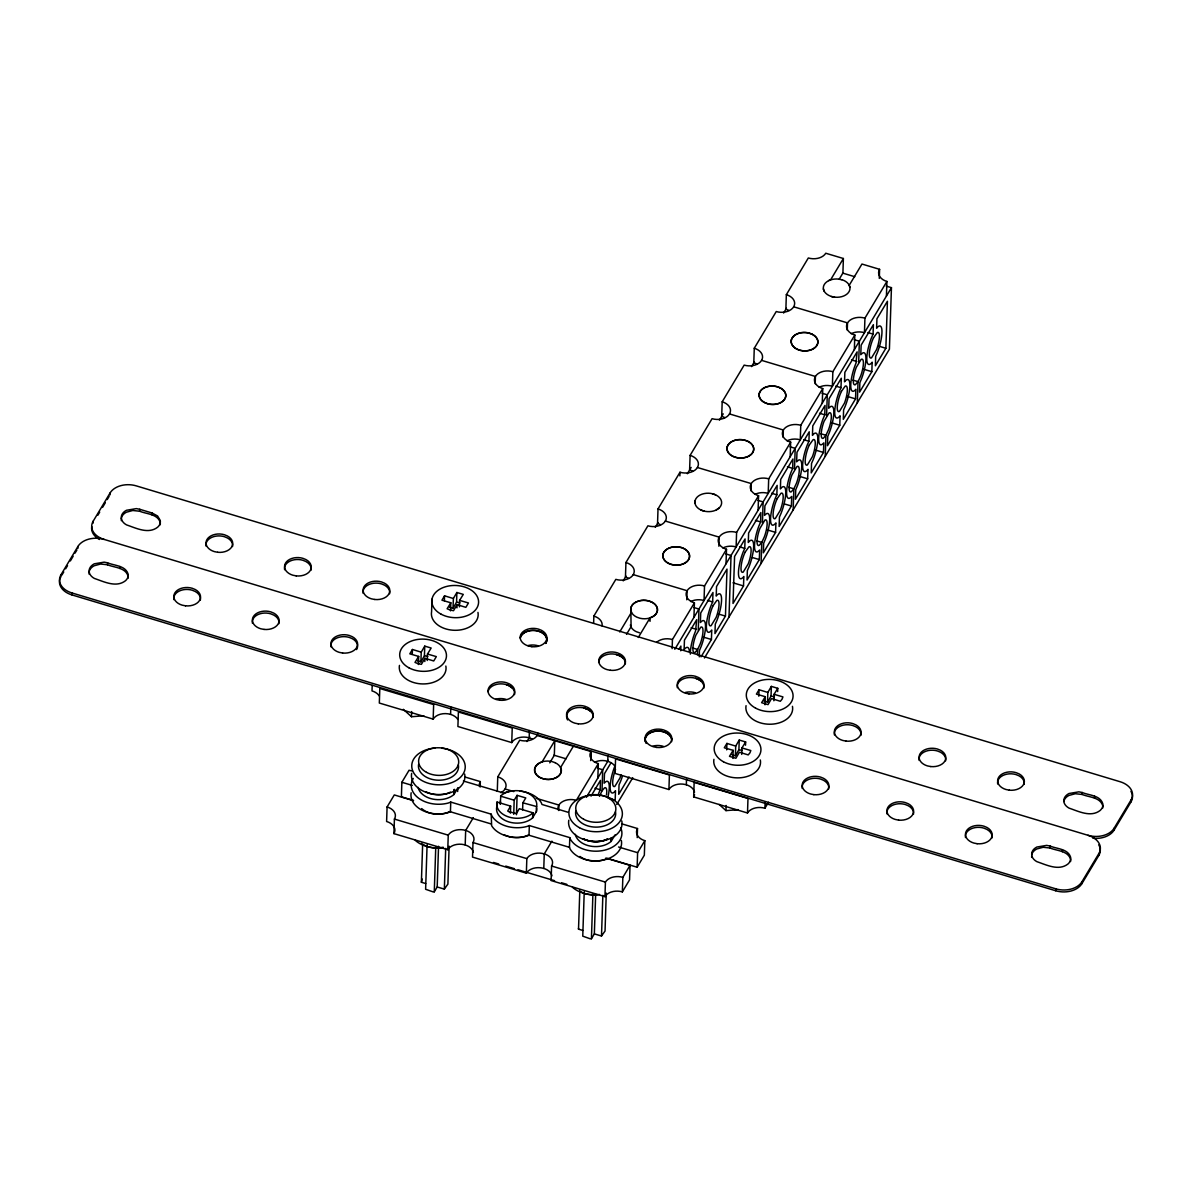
<?xml version="1.0" encoding="UTF-8"?>
<svg xmlns="http://www.w3.org/2000/svg" width="1192" height="1192" viewBox="0 0 1192 1192"><rect width="100%" height="100%" fill="white"/><g stroke="black" fill="none" stroke-linecap="round" stroke-linejoin="round"><path stroke-width="1.5" d="M695.04 503.233L695.055 500.819M598.309 794.259L600.187 789.76L600.44 780.402L591.023 796.137M699.257 656.837L699.436 650.608L701.298 646.094A20.055 5.185 -73.4 0 0 702.148 620.913L700.36 622.507L700.732 612.956L712.98 592.498L712.667 601.945L711.102 605.491A20.055 5.185 -73.4 0 0 706.379 626.53A20.055 5.185 -73.4 0 0 711.043 630.926L711.743 630.017L711.43 639.508L701.06 656.822M760.6 521.932L760.854 512.575L748.606 533.018L748.293 542.509L748.993 541.6A20.055 5.185 -73.4 0 1 753.657 545.996A20.055 5.185 -73.4 0 1 748.934 567.049L747.354 570.596L747.041 580.042L759.304 559.584L759.677 550.019L757.888 551.613A20.055 5.185 -73.4 0 1 758.723 526.432L760.6 521.932L755.43 520.383M792.68 468.367L792.933 459.009L780.686 479.452L780.373 488.943L781.073 488.035A20.055 5.185 -73.4 0 1 785.737 492.43A20.055 5.185 -73.4 0 1 781.013 513.484L779.449 517.03L779.121 526.477L791.384 506.019L791.756 496.453L789.968 498.047A20.055 5.185 -73.4 0 1 790.803 472.866L792.68 468.367L787.45 466.802M824.775 414.801L825.028 405.444L812.765 425.887L812.452 435.378L813.168 434.469A20.055 5.185 -73.4 0 1 817.816 438.865A20.055 5.185 -73.4 0 1 813.093 459.918L811.529 463.464L811.216 472.911L823.463 452.453L823.836 442.888L822.063 444.482A20.055 5.185 -73.4 0 1 822.897 419.301L824.775 414.801L819.53 413.237M61.016 574.723L60.941 576.66A20.055 13.812 2 0 0 71.863 594.883L1055.695 890.752A20.055 13.812 2 0 0 1081.859 883.704L1098.83 855.439L1098.89 853.502A20.055 13.812 2 0 0 1087.938 835.279L104.106 539.41A20.055 13.812 2 0 0 77.927 546.457L61.016 574.723A20.055 13.812 2 0 0 71.922 592.945L71.863 594.883M77.867 548.394L77.927 546.457M93.11 523.124L93.185 521.187L110.111 492.922A20.055 13.812 2 0 1 136.275 485.874L1120.108 781.728A20.055 13.812 2 0 1 1131.059 799.951L1130.999 801.903L1114.043 830.168A20.055 13.812 2 0 1 1092.93 838.229M128.021 578.314A13.365 9.208 2 0 0 128.006 575.915C125.339 567.362 114.238 567.66 107.459 564.755L107.533 562.818L104.151 562.147L94.287 563.816A13.365 9.208 2 0 0 89.206 569.836L89.221 572.249A13.365 9.208 2 0 0 94.362 578.433C103.927 581.636 116.145 588.014 125.473 580.742A13.365 9.208 2 0 0 128.08 573.978C125.413 565.425 114.313 565.723 107.533 562.818M110.036 494.859L110.111 492.922M119.826 568.48L119.9 566.543M160.205 524.778A13.365 9.208 2 0 0 160.19 522.364C157.523 513.827 146.422 514.11 139.643 511.219L139.702 509.282L136.335 508.612L126.456 510.28A13.365 9.208 2 0 0 121.375 516.3L121.331 520.651M152.01 514.929L152.069 512.992L139.702 509.282M372.187 685.46L372.008 690.913A13.365 9.208 1.9 0 1 379.28 695.994M413.386 800.637L394.299 794.93L387.087 806.954L386.61 821.497A13.365 9.208 1.9 0 1 393.926 833.625L447.76 849.702A13.365 9.208 1.9 0 1 461.825 844.294A13.365 9.208 1.9 0 1 473.388 852.384M393.926 833.625L394.418 819.083A13.365 9.208 1.9 0 0 387.087 806.954M412.447 770.926A13.365 9.208 1.9 0 1 409.065 770.256L401.868 782.28L401.391 796.822L413.535 800.443M412.268 654.319L412.432 649.476L421.223 652.158L420.91 661.858L417.394 660.785M423.845 715.781L411.493 716.735L411.657 711.564M418.407 664.495L418.675 656.419L409.81 653.842L412.432 649.476M420.91 661.858L424.427 655.809L424.754 646.124L431.161 648.031L427.481 654.035L427.257 660.487M424.814 661.515L424.918 658.282L433.724 660.979L436.332 656.613L427.481 654.035M425.678 883.54L421.387 882.259L422.609 845.247M431.996 599.159L431.578 611.764A23.393 16.107 1.9 0 0 454.912 630.3A23.393 16.107 1.9 0 0 477.962 612.405M427.094 844.86L425.618 889.277L432.964 891.839L434.275 891.854L437.196 886.982L438.552 846.26M433.158 719.119L433.65 704.576L379.816 688.499L379.324 703.042L433.158 719.119A13.365 9.208 1.9 0 1 445.465 713.606A13.365 9.208 1.9 0 1 457.862 719.461M434.275 891.854L435.75 847.438M444.392 600.679L444.556 595.821L453.362 598.518L453.035 608.218L449.518 607.13M450.546 610.855L450.814 602.779L441.949 600.202L444.556 595.821M437.196 886.982L444.348 889.113L445.704 848.406M450.591 714.38L450.829 707.109M447.76 849.702L448.252 835.16A13.365 9.208 1.9 0 1 465.67 830.422L473.313 817.667M453.035 608.218L456.566 602.169L456.879 592.484L463.286 594.391L459.605 600.381L459.382 606.847M449.116 846.201L447.894 884.121L444.348 889.113M456.953 607.875L457.058 604.642L465.848 607.339L468.471 602.973L459.605 600.381M411.166 792.769A26.745 18.401 1.9 0 0 448.043 812.691L450.427 811.782L450.755 802.082L491.208 814.166L491.938 816.013A26.745 18.401 1.9 0 0 526.938 826.473L529.337 825.549L569.791 837.633L570.521 839.481A26.745 18.401 1.9 0 0 604.448 850.209A26.745 18.401 1.9 0 0 620.63 827.591M418.139 787.376A20.055 13.812 1.9 0 0 432.92 799.117A20.055 13.812 1.9 0 0 453.973 794.483L454.137 789.626M453.973 794.483L454.331 789.313M457.653 791.503L457.773 788.27M465.193 844.964L465.67 830.422A13.365 9.208 1.9 0 1 473 842.55L472.524 857.093L526.357 873.17A13.365 9.208 1.9 0 1 540.408 867.761A13.365 9.208 1.9 0 1 551.971 875.852M480.152 787.048L480.331 781.594L464.701 776.931M621.345 840.449A26.745 18.401 1.9 0 1 601.9 860.356A26.745 18.401 1.9 0 1 570.208 849.181L569.478 847.333L529.01 835.249L526.626 836.158A26.745 18.401 1.9 0 1 491.625 825.713L491.208 814.166M510.414 813.182L510.653 806.12L497.049 802.067L496.692 807.237A20.055 13.812 1.9 0 0 509.014 821.973A20.055 13.812 1.9 0 0 532.556 817.95L536.475 811.394A20.055 13.812 1.9 0 0 536.46 807.789M497.273 791.399L497.764 776.856L519.742 740.158A13.365 9.208 1.9 0 0 537.16 735.419M500.253 804.227L500.774 795.839A20.055 13.812 1.9 0 1 524.331 791.816A20.055 13.812 1.9 0 1 536.638 806.552L536.355 811.737M500.506 803.915L500.357 800.994M511.74 742.586L512.232 728.044L458.398 711.967L457.907 726.509L511.74 742.586A13.365 9.208 1.9 0 1 532.198 739.085M513.722 814.315L514.184 800.219L517.105 795.347L525.776 797.925L522.856 802.812L522.617 809.86M516.464 814.732L517.105 795.347M529.173 737.848L529.412 730.577M526.357 873.17L526.834 858.627A13.365 9.208 1.9 0 1 544.267 853.889L551.911 841.135M529.01 835.249L529.337 825.549M532.556 817.95L532.913 812.78L519.31 808.712L516.389 813.585L508.671 811.663L507.732 811.007L510.653 806.12M532.75 817.623L532.913 812.78M543.775 868.432L544.267 853.889A13.365 9.208 1.9 0 1 551.583 866.018L551.106 880.56L604.94 896.637A13.365 9.208 1.9 0 1 622.358 891.899L629.555 879.875L630.047 865.332L605.76 858.091M558.735 810.515L558.914 805.062L536.34 798.327M569.478 847.333L569.791 837.633M582.828 930.445L578.522 929.164L579.819 890.305M584.229 891.765L582.769 936.167L590.1 938.745L591.426 938.76L594.346 933.887L595.642 895.028M593.616 623.341L593.854 616.07L615.832 579.372A13.365 9.208 1.9 0 0 633.265 574.633L687.099 590.711A13.365 9.208 1.9 0 1 704.517 585.972L726.494 549.274A13.365 9.208 1.9 0 1 719.178 537.145L665.345 521.068A13.365 9.208 1.9 0 1 647.912 525.806L625.934 562.505L625.457 577.047A13.365 9.208 1.9 0 1 628.482 578.284M590.636 756.965L590.815 751.511M590.696 760.585L590.994 751.496L536.981 735.434A13.365 9.208 1.9 0 0 537.86 733.125M591.426 938.76L592.901 894.343M597.833 778.167L598.324 763.625A13.365 9.208 1.9 0 1 590.994 751.496M599.442 796.345L602.005 790.832L602.705 769.749L597.46 768.184M594.346 933.887L601.498 936.018L602.854 895.311M607.756 761.315L607.935 755.862M604.94 896.637L605.417 882.095A13.365 9.208 1.9 0 1 622.85 877.357L630.047 865.332M606.266 893.106L605.044 931.027L601.498 936.018M575.304 834.311A20.055 13.812 1.9 0 0 590.085 846.052A20.055 13.812 1.9 0 0 611.138 841.418L611.243 838.185M611.138 841.418L611.436 837.857M626.515 634.323L631.075 626.724L630.866 610.364A13.365 9.208 1.9 0 1 636.066 601.975L639.106 600.828A13.365 9.208 1.9 0 1 656.524 606.207L657.403 608.546A13.365 9.208 1.9 0 1 652.203 616.934L650.132 617.709L638.286 637.482M622.358 891.899L622.85 877.357M637.198 837.618L637.497 828.529L621.866 823.866M607.637 858.419L637.139 867.225L637.616 852.682L644.827 840.658A13.365 9.208 1.9 0 1 637.497 828.529M650.013 621.345L650.132 617.709M644.827 840.658L644.336 855.2L637.139 867.225M692.656 471.153A13.365 9.208 1.9 0 0 689.617 469.916L690.108 455.374L712.086 418.675A13.365 9.208 1.9 0 0 729.504 413.937L783.338 430.014A13.365 9.208 1.9 0 0 790.668 442.143L768.691 478.841A13.365 9.208 1.9 0 0 751.258 483.579L697.424 467.502A13.365 9.208 1.9 0 1 679.991 472.241L658.014 508.939L657.537 523.482A13.365 9.208 1.9 0 1 660.562 524.718M672.139 648.627L672.437 639.538L694.414 602.839A13.365 9.208 1.9 0 1 687.099 590.711L686.786 599.799M668.921 789.521L669.397 774.979L615.564 758.902L615.087 773.444L668.921 789.521A13.365 9.208 1.9 0 1 682.971 784.112A13.365 9.208 1.9 0 1 694.534 792.203M679.872 475.876L679.991 472.241M680.751 650.787L680.9 646.064L679.023 649.208M686.339 784.783L686.518 779.33M693.938 617.382L694.414 602.839M690.347 654.14A20.055 5.185 -73.4 0 1 695.562 631.06L696.694 619.706L684.446 640.149L684.119 649.64L684.834 648.731A20.055 5.185 -73.4 0 1 689.423 651.443M697.439 654.766L697.618 649.476L700.181 644.008A13.365 3.457 -73.4 0 0 700.732 627.216L695.875 635.172A13.365 3.457 -73.4 0 0 694.966 652.531L697.618 649.476L692.492 647.956M698.259 630.181L698.959 609.052L693.714 607.488M693.669 796.912L694.146 782.369L747.98 798.446L747.503 812.989L693.669 796.912A13.365 9.208 1.9 0 0 694.549 794.602M704.517 585.972L704.04 600.515A13.365 9.208 1.9 0 0 690.794 601.528M756.816 364.022A13.365 9.208 1.9 0 0 753.791 362.785L754.268 348.243L776.245 311.544A13.365 9.208 1.9 0 0 793.678 306.806L847.512 322.883A13.365 9.208 1.9 0 0 854.828 335.012L832.85 371.71A13.365 9.208 1.9 0 0 815.417 376.449L761.584 360.371A13.365 9.208 1.9 0 1 744.166 365.11L722.188 401.808L721.696 416.351A13.365 9.208 1.9 0 1 724.736 417.587M718.88 546.234L719.178 537.145A13.365 9.208 1.9 0 1 736.596 532.407L758.574 495.708A13.365 9.208 1.9 0 1 751.258 483.579L751.02 490.851M726.017 563.816L726.494 549.274M725.451 616.1L727.001 569.091L716.526 586.583L716.213 596.075L716.913 595.166A20.055 5.185 -73.4 0 1 721.562 599.561A20.055 5.185 -73.4 0 1 716.854 620.615L715.274 624.161L714.962 633.608L725.451 616.1L718.463 614.014M728.997 617.039L731.039 555.487L725.794 553.922M726.688 749.857L726.911 743.406L735.702 746.088L735.389 755.788L731.858 754.715M738.325 809.666L725.973 810.62L726.137 805.449M736.596 532.407L736.12 546.949A13.365 9.208 1.9 0 0 722.873 547.962M732.886 758.425L733.154 750.349L724.289 747.771L726.911 743.406M743.51 585.942L743.823 576.451L743.123 577.36A20.055 5.185 -73.4 0 1 738.459 572.965A20.055 5.185 -73.4 0 1 743.182 551.926L744.762 548.38L745.075 538.933L734.585 556.426L733.02 603.45L743.51 585.942L733.035 582.813M735.389 755.788L738.906 749.738L739.234 740.053L745.641 741.96L745.522 745.194M741.737 754.417L741.945 747.95L745.641 741.96M758.097 510.25L758.574 495.708M761.077 563.473L761.777 542.39L764.34 536.877A13.365 3.457 -73.4 0 0 764.906 520.085L759.855 528.518A13.365 3.457 -73.4 0 0 759.289 545.31L761.777 542.39L756.652 540.87M762.418 523.005L763.118 501.921L757.874 500.357M758.827 696.217L759.036 689.751L767.827 692.448L767.514 702.148L763.997 701.06M768.691 478.841L768.199 493.384A13.365 9.208 1.9 0 0 754.953 494.397M765.011 704.785L765.279 696.709L756.413 694.116L759.036 689.751M747.503 812.989A13.365 9.208 1.9 0 1 764.921 808.251L765.115 802.797M775.59 532.377L775.903 522.886L775.202 523.795A20.055 5.185 -73.4 0 1 770.539 519.399A20.055 5.185 -73.4 0 1 775.262 498.36L776.841 494.814L777.154 485.368L764.906 505.825L764.519 515.376L766.307 513.782A20.055 5.185 -73.4 0 1 765.473 538.963L763.655 543.328L763.342 552.835L775.59 532.377L766.858 529.769M767.514 702.148L771.03 696.098L771.358 686.398L777.765 688.32L777.661 691.554M839.257 279.137L842.908 273.043L843.385 258.5L825.758 253.24A13.365 9.208 1.9 0 1 808.325 257.979L786.347 294.677L785.871 309.22A13.365 9.208 1.9 0 1 788.895 310.456M773.861 700.777L774.085 694.31L777.765 688.32M783.099 437.285L783.338 430.014A13.365 9.208 1.9 0 1 800.771 425.276L822.748 388.577A13.365 9.208 1.9 0 1 815.417 376.449L815.179 383.72M790.177 456.685L790.668 442.143M793.157 509.908L793.857 488.824L796.435 483.311A13.365 3.457 -73.4 0 0 796.986 466.519L791.935 474.952A13.365 3.457 -73.4 0 0 791.384 491.745L793.857 488.824L788.627 487.26M794.498 469.439L795.198 448.356L789.968 446.791M800.771 425.276L800.279 439.818A13.365 9.208 1.9 0 0 787.048 440.831M807.669 478.812L807.982 469.32L807.282 470.229A20.055 5.185 -73.4 0 1 802.633 465.834A20.055 5.185 -73.4 0 1 807.342 444.795L808.921 441.249L809.234 431.802L796.986 452.26L796.614 461.811L798.387 460.216A20.055 5.185 -73.4 0 1 797.552 485.397L795.734 489.763L795.422 499.269L807.669 478.812L798.938 476.204M822.257 403.12L822.748 388.577M825.236 456.342L825.937 435.259L828.514 429.746A13.365 3.457 -73.4 0 0 829.066 412.953L824.015 421.387A13.365 3.457 -73.4 0 0 823.463 438.179L825.937 435.259L820.707 433.694M826.592 415.874L827.278 394.79L822.048 393.226M832.85 371.71L832.374 386.253A13.365 9.208 1.9 0 0 819.127 387.266M839.764 425.246L840.077 415.755L839.362 416.664A20.055 5.185 -73.4 0 1 834.713 412.268A20.055 5.185 -73.4 0 1 839.436 391.229L841.001 387.683L841.314 378.236L829.066 398.694L828.693 408.245L830.466 406.651A20.055 5.185 -73.4 0 1 829.632 431.832L827.755 436.347L827.501 445.704L839.764 425.246L831.033 422.638M847.259 330.154L847.512 322.883A13.365 9.208 1.9 0 1 864.93 318.145L886.908 281.446A13.365 9.208 1.9 0 1 879.592 269.317L861.95 264.043L849.211 285.32L849.896 287.153M854.351 349.554L854.828 335.012M855.543 398.888L855.871 389.262L854.932 390.35A20.055 5.185 -73.4 0 1 850.775 384.495A20.055 5.185 -73.4 0 1 855.975 363.232L857.108 351.878L844.86 372.321L844.532 381.812L845.247 380.904A20.055 5.185 -73.4 0 1 849.896 385.299A20.055 5.185 -73.4 0 1 845.173 406.353L843.608 409.899L843.295 419.346L855.543 398.888L846.812 396.28M857.331 402.777L858.031 381.649L860.594 376.18A13.365 3.457 -73.4 0 0 861.146 359.388L856.288 367.345A13.365 3.457 -73.4 0 0 855.379 384.703L858.031 381.649L852.906 380.129M858.672 362.353L859.372 341.225L854.128 339.66M864.93 318.145L864.453 332.687A13.365 9.208 1.9 0 0 851.207 333.7M871.844 371.68L872.157 362.189L871.456 363.098A20.055 5.185 -73.4 0 1 866.793 358.703A20.055 5.185 -73.4 0 1 871.516 337.664L873.08 334.118L873.393 324.671L861.146 345.129L860.773 354.68L862.546 353.085A20.055 5.185 -73.4 0 1 861.712 378.266L859.849 382.781L859.581 392.138L871.844 371.68L863.112 369.073M879.294 278.406L879.592 269.317M886.431 295.988L886.908 281.446M885.865 348.273L887.414 301.263L876.939 318.756L876.627 328.247L877.327 327.338A20.055 5.185 -73.4 0 1 881.976 331.734A20.055 5.185 -73.4 0 1 877.267 352.787L875.688 356.334L875.375 365.78L885.865 348.273L878.877 346.187M886.207 286.095L891.452 287.659L889.411 349.211L704.457 657.999M1070.55 861.548A13.365 9.208 2 0 0 1070.535 859.149C1067.868 850.611 1056.768 850.894 1049.988 847.989L1050.063 846.052L1046.68 845.381L1036.817 847.05A13.365 9.208 2 0 0 1031.736 853.085L1031.751 855.483A13.365 9.208 2 0 0 1036.891 861.667C1046.457 864.871 1058.675 871.248 1068.002 863.976A13.365 9.208 2 0 0 1070.61 857.212C1067.943 848.674 1056.842 848.957 1050.063 846.052M1055.695 890.752L1055.754 888.815A20.055 13.812 2 0 0 1081.934 881.767L1098.89 853.502M1062.355 851.714L1062.43 849.777M1102.734 808.012A13.365 9.208 2 0 0 1102.719 805.613C1100.052 797.076 1088.952 797.359 1082.172 794.453L1082.232 792.516L1078.864 791.846L1068.986 793.514A13.365 9.208 2 0 0 1063.905 799.549L1063.92 801.948A13.365 9.208 2 0 0 1069.075 808.131C1078.641 811.335 1090.844 817.712 1100.171 810.441A13.365 9.208 2 0 0 1102.779 803.676C1100.112 795.138 1089.011 795.422 1082.232 792.516M1081.859 883.704L1081.934 881.767M1094.539 798.178L1094.599 796.241M1114.043 830.168L1114.103 828.231L1131.059 799.951M422.266 879.04L421.387 882.259M457.892 787.927L454.167 794.155M536.638 806.552L522.856 802.812M615.072 834.862L611.332 841.09M421.223 652.158L424.754 646.124M453.362 598.518L456.879 592.484M424.918 658.282L421.402 664.331L418.019 663.661L414.995 662.409L418.675 656.419M457.058 604.642L453.526 610.691L450.159 610.021L447.119 608.769L450.814 602.779M735.702 746.088L739.234 740.053M767.827 692.448L771.358 686.398M61.88 575.08L63.757 571.951M65.649 568.808L67.527 565.664M70.343 560.955L73.159 556.247M75.051 553.103L76.929 549.974M97.819 515.272L99.696 512.128M102.527 507.42L105.343 502.711M107.22 499.567L109.098 496.423M526.953 741.558L529.784 736.835M623.207 580.862L626.038 576.138M655.287 527.296L658.118 522.573M687.367 473.731L691.137 467.428M719.447 420.165L723.216 413.862M751.526 366.6L754.357 361.876M783.621 313.034L786.452 308.311M497.049 802.067L496.855 802.395A20.055 13.812 1.9 0 0 509.178 817.116A20.055 13.812 1.9 0 0 532.72 813.093M619.721 631.939L631.551 612.181M843.385 258.5L830.63 279.807L828.574 280.582M549.765 762.835L554.325 755.236L554.802 740.694L542.047 761.986L539.976 762.761A13.365 9.208 1.9 0 0 534.776 771.149L535.655 773.489A13.365 9.208 1.9 0 0 553.073 778.868L556.098 777.735A13.365 9.208 1.9 0 0 561.298 769.332L560.612 767.514L573.367 746.237M598.324 763.625L576.347 800.324A13.365 9.208 1.9 0 0 558.05 809.785M586.375 797.314L608.367 760.302M674.821 649.282L891.452 287.659M611.079 762.627L604.493 773.653L604.106 783.204L605.894 781.609A20.055 5.185 -73.4 0 1 608.009 796.837M629.078 776.99L618.722 794.304L619.035 784.857L620.6 781.311A20.055 5.185 -73.4 0 0 622.328 776.454M616.711 804.526L632.743 777.735M764.921 808.251L768.527 802.246M765.279 696.709L761.599 702.699L768.006 704.621L771.522 698.572L780.328 701.269L782.056 699.212L782.935 696.903L774.085 694.31M733.154 750.349L729.474 756.339L735.881 758.261L739.398 752.212L748.203 754.909L749.932 752.852L750.811 750.543L741.945 747.95M602.005 790.832L604.493 787.912A13.365 3.457 -73.4 0 1 606.49 794.885M716.362 509.803L718.851 508.165M450.755 802.082L448.356 803.006A26.745 18.401 1.9 0 1 419.197 798.61A26.745 18.401 1.9 0 1 413.252 778.451M139.643 511.219L132.774 510.489L126.397 512.217A13.365 9.208 2 0 0 121.316 518.237M107.459 564.755L100.605 564.025L94.213 565.753A13.365 9.208 2 0 0 89.132 571.773L89.147 574.186M1082.172 794.453L1075.303 793.723L1068.926 795.451A13.365 9.208 2 0 0 1063.845 801.486M1049.988 847.989L1043.134 847.274L1036.742 848.987A13.365 9.208 2 0 0 1031.661 855.022M456.566 602.169L459.933 602.839M771.03 696.098L774.413 696.769M424.427 655.809L427.809 656.479M738.906 749.738L742.288 750.409M831.346 296.54L834.713 297.255M842.55 273.057L854.783 276.708M867.91 332.568L873.08 334.118M851.55 359.924L856.78 361.489M835.771 386.119L841.001 387.683M803.676 439.684L808.921 441.249M814.732 449.846L823.463 452.453M771.596 493.25L776.841 494.814M784.396 503.933L791.384 506.019M739.576 546.83L744.762 548.38M752.316 557.498L759.304 559.584M707.497 600.395L712.667 601.945M691.137 627.752L696.366 629.316M702.699 636.9L711.43 639.508M553.803 755.147L566.036 758.797M595.017 788.21L600.187 789.76M608.188 798.118L615.176 800.204L615.489 790.713L614.789 791.622A20.055 5.185 -73.4 0 1 610.14 787.227A20.055 5.185 -73.4 0 1 614.848 766.188M505.08 788.985L513.767 791.577M463.375 780.998L503.843 793.082L506.228 792.159A26.745 18.401 1.9 0 1 512.962 791.011M568.361 812.348L541.973 804.466L541.242 802.618A26.745 18.401 1.9 0 0 519.95 791.101M500.521 796.137L514.184 800.219M401.868 782.28L412.283 785.394M618.529 846.991L637.616 852.682M450.427 811.782L490.895 823.866M394.418 819.083L448.252 835.16M473 842.55L526.834 858.627M551.583 866.018L605.417 882.095M493.488 862.442L498.733 864.006M505.721 866.092L514.452 868.7M517.939 869.743L554.608 880.694M561.596 882.78L566.841 884.345M71.922 592.945L1055.754 888.815M712.369 493.741L715.513 494.829M701.015 510.042A13.365 9.208 1.9 0 0 721.622 503.128A13.365 9.208 1.9 0 0 702.163 494.129A13.365 9.208 1.9 0 0 701.015 510.042L704.174 511.13M639.523 632.788L636.364 631.715A13.365 9.208 1.9 0 1 630.553 625.815M616.115 654.438L619.274 655.525M584.035 708.003L587.194 709.091M695.636 678.308L698.661 679.544M617.083 654.691L620.123 655.943M152.069 512.992L157.582 515.987L160.249 520.427A13.365 9.208 2 0 1 157.642 527.207C148.315 534.463 136.111 528.101 126.546 524.897A13.365 9.208 2 0 1 121.39 518.714M584.914 708.242L587.939 709.478M506.362 684.625L509.401 685.877M698.81 679.47L701.269 681.228M620.227 656.002L622.686 657.76M588.148 709.568L590.606 711.326M509.565 686.1L512.009 687.858M719.149 804.436L725.973 810.62M403.298 709.315L411.493 716.735M823.359 288.971L824.238 291.31M630.389 624.906L631.075 626.724M578.522 928.255L578.522 929.164M1031.676 856.214L1031.676 857.421M1098.756 844.86A20.055 13.812 2 0 1 1098.83 855.439M252.421 623.252A13.365 9.208 2 0 1 270.733 613.82L273.758 615.072A13.365 9.208 2 0 1 278.928 623.654M356.587 649.58A13.365 9.208 2 0 0 352.31 638.674L349.286 637.422A13.365 9.208 2 0 0 330.974 646.854M567.556 719.938A13.365 9.208 1.9 0 1 577.703 707.571A13.365 9.208 1.9 0 1 593.288 717.39M645.14 741.26A13.365 9.208 2 0 1 663.452 731.843L666.492 733.08A13.365 9.208 2 0 1 671.647 741.677M802.231 788.478A13.365 9.208 2 0 1 820.543 779.047L823.568 780.298A13.365 9.208 2 0 1 828.738 788.881M965.505 837.544A13.365 9.208 2 0 1 983.817 828.112L986.842 829.364A13.365 9.208 2 0 1 992.012 837.946M886.967 813.927A13.365 9.208 2 0 1 905.279 804.511L908.304 805.762A13.365 9.208 2 0 1 913.459 814.345M173.883 599.65A13.365 9.208 2 0 1 192.195 590.219L195.22 591.47A13.365 9.208 2 0 1 200.39 600.053M488.05 691.658A13.365 9.208 2 0 1 503.069 683.97A13.365 9.208 2 0 1 514.542 694.578M1114.103 828.231A20.055 13.812 2 0 1 1087.938 835.279M104.106 539.41A20.055 13.812 2 0 1 93.185 521.187M1130.94 791.324A20.055 13.812 2 0 1 1130.999 801.903M99.502 539.469A20.055 13.812 2 0 1 91.769 526.581M284.605 569.716A13.365 9.208 2 0 1 302.917 560.285L305.942 561.536A13.365 9.208 2 0 1 311.097 570.119M363.143 593.318A13.365 9.208 2 0 1 381.455 583.886L384.48 585.138A13.365 9.208 2 0 1 389.65 593.72M598.667 662.439A13.365 9.208 1.9 0 1 612.688 653.946A13.365 9.208 1.9 0 1 625.368 663.825M677.324 687.724A13.365 9.208 2 0 1 690.585 677.518A13.365 9.208 2 0 1 703.802 688.246M834.4 734.928A13.365 9.208 2 0 1 852.712 725.511L855.752 726.762A13.365 9.208 2 0 1 860.907 735.345M997.674 783.993A13.365 9.208 2 0 1 1015.986 774.577L1019.026 775.828A13.365 9.208 2 0 1 1024.181 784.411M919.136 760.392A13.365 9.208 2 0 1 937.448 750.975L940.473 752.212A13.365 9.208 2 0 1 945.643 760.809M206.052 546.115A13.365 9.208 2 0 1 224.364 536.683L227.389 537.935A13.365 9.208 2 0 1 232.559 546.517M545.847 643.248A13.365 9.208 2 0 0 541.57 632.341L538.546 631.09A13.365 9.208 2 0 0 520.219 638.122A13.365 9.208 1.9 0 1 541.645 632.535L544.103 634.293A13.365 9.208 1.9 0 1 545.742 643.457M443.454 847.318A26.745 18.401 1.9 0 1 415.278 840.36M442.381 847.542A20.055 13.812 1.9 0 1 421.521 843.414M458.354 764.892A20.055 13.812 1.9 0 1 438.596 780.224A20.055 13.812 1.9 0 1 418.601 764.325M464.657 774.07A26.745 18.401 1.9 0 1 438.313 794.528A26.745 18.401 1.9 0 1 411.657 773.325M450.457 792.129A20.055 13.812 1.9 0 1 426.036 791.786M441.845 748.203A26.745 18.401 1.9 0 1 461.11 776.618A26.745 18.401 1.9 0 1 416.023 775.992A26.745 18.401 1.9 0 1 434.871 748.099M597.177 894.626A26.745 18.401 1.9 0 1 572.428 887.235M599.516 894.432A20.055 13.812 1.9 0 1 581.264 891.959M615.504 811.782A20.055 13.812 1.9 0 1 595.747 827.129A20.055 13.812 1.9 0 1 575.751 811.231M621.807 820.975A26.745 18.401 1.9 0 1 595.464 841.418A26.745 18.401 1.9 0 1 568.793 820.23M607.443 838.989A20.055 13.812 1.9 0 1 583.037 838.647M607.622 839.064A20.055 13.812 1.9 0 1 583.216 838.721M606.981 858.449A20.055 13.812 1.9 0 1 579.968 856.452M528.399 834.981A20.055 13.812 1.9 0 1 503.978 834.638M449.816 811.514A20.055 13.812 1.9 0 1 421.67 808.578M497.764 776.856A13.365 9.208 1.9 0 1 500.893 792.71M479.467 786.318A13.365 9.208 1.9 0 1 480.331 781.594M445.838 666.045A23.393 16.107 1.9 0 1 422.773 683.94A23.393 16.107 1.9 0 1 399.454 665.404M760.317 759.975A23.393 16.107 1.9 0 1 737.252 777.869A23.393 16.107 1.9 0 1 713.919 759.334M737.654 809.681A13.365 9.208 1.9 0 1 734.168 809.636M792.442 706.335A23.393 16.107 1.9 0 1 769.376 724.229A23.393 16.107 1.9 0 1 746.058 705.679M495.842 699.153A13.365 9.208 1.9 0 1 506.078 699.376M594.51 762.329A13.365 9.208 1.9 0 1 615.027 766.396M646.138 743.406A13.365 9.208 1.9 0 1 650.46 732.678A13.365 9.208 1.9 0 1 666.73 733.035L669.189 734.793A13.365 9.208 1.9 0 1 671.781 739.249M527.922 645.587A13.365 9.208 1.9 0 1 538.158 645.811M653.007 746.088A13.365 9.208 1.9 0 1 663.244 746.311M685.087 692.522A13.365 9.208 1.9 0 1 695.323 692.746M722.188 401.808A13.365 9.208 1.9 0 1 729.504 413.937M658.014 508.939A13.365 9.208 1.9 0 1 665.345 521.068M690.108 455.374A13.365 9.208 1.9 0 1 697.424 467.502M625.934 562.505A13.365 9.208 1.9 0 1 633.265 574.633M656.732 642.22A13.365 9.208 1.9 0 1 672.437 639.538M593.854 616.07A13.365 9.208 1.9 0 1 602.064 625.889M754.268 348.243A13.365 9.208 1.9 0 1 761.584 360.371M786.347 294.677A13.365 9.208 1.9 0 1 793.678 306.806M621.017 774.8A13.365 3.457 -73.4 0 1 619.914 778.078L614.863 786.392A13.365 3.457 -73.4 0 1 615.534 769.406M662.976 554.384L662.946 556.798A13.365 9.208 1.9 0 0 684.283 563.369L686.771 561.73A13.365 9.208 1.9 0 0 681.422 547.5L678.069 546.919A13.365 9.208 1.9 0 0 663.318 553.297A13.365 9.208 1.9 0 0 670.932 564.367L674.299 565.082A13.365 9.208 1.9 0 0 689.065 558.705A13.365 9.208 1.9 0 0 681.437 547.62A13.365 9.208 1.9 0 0 662.976 554.384M727.135 447.253L727.12 449.667A13.365 9.208 1.9 0 0 748.442 456.238L750.93 454.599A13.365 9.208 1.9 0 0 745.581 440.37A13.365 9.208 1.9 0 0 727.135 447.253M759.23 393.688L759.2 396.102A13.365 9.208 1.9 0 0 780.522 402.673L783.01 401.033A13.365 9.208 1.9 0 0 777.661 386.804A13.365 9.208 1.9 0 0 759.23 393.688M791.309 340.122L791.279 342.536A13.365 9.208 1.9 0 0 812.616 349.107L815.09 347.468A13.365 9.208 1.9 0 0 809.755 333.238A13.365 9.208 1.9 0 0 791.309 340.122M713.039 605.73L711.788 608.71A13.365 3.457 -73.4 0 0 711.117 625.696L716.168 617.382A13.365 3.457 -73.4 0 0 716.839 600.41L713.039 605.73M745.119 552.164L743.868 555.144A13.365 3.457 -73.4 0 0 743.197 572.13L748.248 563.816A13.365 3.457 -73.4 0 0 748.919 546.845L745.119 552.164M777.214 498.599L775.947 501.579A13.365 3.457 -73.4 0 0 775.277 518.565L780.328 510.25A13.365 3.457 -73.4 0 0 780.998 493.279L777.214 498.599M809.293 445.033L808.042 448.013A13.365 3.457 -73.4 0 0 807.356 464.999L812.408 456.685A13.365 3.457 -73.4 0 0 813.078 439.714L809.293 445.033M841.373 391.468L840.122 394.448A13.365 3.457 -73.4 0 0 839.451 411.434L844.487 403.12A13.365 3.457 -73.4 0 0 845.173 386.148L841.373 391.468M873.453 337.902L872.201 340.882A13.365 3.457 -73.4 0 0 871.531 357.868L876.582 349.554A13.365 3.457 -73.4 0 0 877.252 332.583L873.453 337.902M217.674 552.283L214.307 551.598A13.365 9.208 2 0 1 207.006 539.455A13.365 9.208 2 0 1 224.439 534.746L227.463 535.998A13.365 9.208 2 0 1 231.74 546.89A13.365 9.208 2 0 1 217.674 552.283M296.212 575.885L292.845 575.215A13.365 9.208 2 0 1 285.544 563.056A13.365 9.208 2 0 1 302.977 558.348L306.001 559.599A13.365 9.208 2 0 1 310.278 570.491A13.365 9.208 2 0 1 296.212 575.885M374.765 599.487L371.382 598.816A13.365 9.208 2 0 1 364.082 586.658A13.365 9.208 2 0 1 381.529 581.949L384.554 583.201A13.365 9.208 2 0 1 388.83 594.093A13.365 9.208 2 0 1 374.765 599.487M531.856 646.69L528.473 646.019A13.365 9.208 2 0 1 521.172 633.876A13.365 9.208 2 0 1 538.605 629.153L541.645 630.404A13.365 9.208 2 0 1 545.906 641.311A13.365 9.208 2 0 1 531.856 646.69M610.393 670.291L607.026 669.621A13.365 9.208 2 0 1 599.725 657.477A13.365 9.208 2 0 1 617.158 652.754L620.183 654.006A13.365 9.208 2 0 1 624.459 664.913A13.365 9.208 2 0 1 610.393 670.291M688.946 693.893L685.564 693.222A13.365 9.208 2 0 1 678.263 681.079A13.365 9.208 2 0 1 695.696 676.356L698.721 677.607A13.365 9.208 2 0 1 702.997 688.514A13.365 9.208 2 0 1 688.946 693.893M185.505 605.819L182.123 605.149A13.365 9.208 2 0 1 174.822 592.99A13.365 9.208 2 0 1 192.255 588.282L195.294 589.533A13.365 9.208 2 0 1 199.556 600.425A13.365 9.208 2 0 1 185.505 605.819M846.022 741.111L842.655 740.426A13.365 9.208 2 0 1 835.354 728.282A13.365 9.208 2 0 1 852.787 723.574L855.811 724.825A13.365 9.208 2 0 1 860.088 735.717A13.365 9.208 2 0 1 846.022 741.111M264.043 629.421L260.675 628.75A13.365 9.208 2 0 1 253.375 616.592A13.365 9.208 2 0 1 270.808 611.883L273.832 613.135A13.365 9.208 2 0 1 278.108 624.027A13.365 9.208 2 0 1 264.043 629.421M930.758 766.56L927.376 765.89A13.365 9.208 2 0 1 920.075 753.746A13.365 9.208 2 0 1 937.508 749.038L940.548 750.275A13.365 9.208 2 0 1 944.824 761.181A13.365 9.208 2 0 1 930.758 766.56M342.581 653.022L339.213 652.352A13.365 9.208 2 0 1 331.912 640.208A13.365 9.208 2 0 1 349.345 635.485L352.37 636.737A13.365 9.208 2 0 1 356.646 647.628A13.365 9.208 2 0 1 342.581 653.022M1009.296 790.177L1005.929 789.491A13.365 9.208 2 0 1 998.628 777.348A13.365 9.208 2 0 1 1016.061 772.639L1019.086 773.876A13.365 9.208 2 0 1 1023.362 784.783A13.365 9.208 2 0 1 1009.296 790.177M499.672 700.226L496.304 699.555A13.365 9.208 2 0 1 489.003 687.412A13.365 9.208 2 0 1 506.436 682.688L509.461 683.94A13.365 9.208 2 0 1 513.737 694.847A13.365 9.208 2 0 1 499.672 700.226M578.224 723.827L574.842 723.157A13.365 9.208 2 0 1 567.541 711.013A13.365 9.208 2 0 1 584.974 706.29L588.014 707.541A13.365 9.208 2 0 1 592.275 718.448A13.365 9.208 2 0 1 578.224 723.827M656.762 747.444L653.395 746.758A13.365 9.208 2 0 1 646.094 734.615A13.365 9.208 2 0 1 663.527 729.906L666.552 731.143A13.365 9.208 2 0 1 670.828 742.05A13.365 9.208 2 0 1 656.762 747.444M813.853 794.647L810.471 793.961A13.365 9.208 2 0 1 803.17 781.818A13.365 9.208 2 0 1 820.617 777.109L823.642 778.361A13.365 9.208 2 0 1 827.918 789.253A13.365 9.208 2 0 1 813.853 794.647M898.574 820.111L895.207 819.426A13.365 9.208 2 0 1 887.906 807.282A13.365 9.208 2 0 1 905.339 802.574L908.364 803.81A13.365 9.208 2 0 1 912.64 814.717A13.365 9.208 2 0 1 898.574 820.111M977.127 843.712L973.745 843.027A13.365 9.208 2 0 1 966.444 830.884A13.365 9.208 2 0 1 983.892 826.175L986.916 827.427A13.365 9.208 2 0 1 991.193 838.319A13.365 9.208 2 0 1 977.127 843.712M841.85 279.792L838.483 279.092A13.365 9.208 1.9 0 0 823.836 290.505A13.365 9.208 1.9 0 0 845.56 295.065A13.365 9.208 1.9 0 0 841.88 279.688M811.767 334.132L808.608 333.045A13.365 9.208 1.9 0 0 792.442 337.589A13.365 9.208 1.9 0 0 797.269 349.345L800.413 350.433A13.365 9.208 1.9 0 0 816.594 345.889A13.365 9.208 1.9 0 0 811.767 334.132M779.687 387.698L776.528 386.61A13.365 9.208 1.9 0 0 760.347 391.155A13.365 9.208 1.9 0 0 765.175 402.911L768.333 403.999A13.365 9.208 1.9 0 0 784.515 399.454A13.365 9.208 1.9 0 0 779.687 387.698M747.607 441.263L744.449 440.176A13.365 9.208 1.9 0 0 728.267 444.72A13.365 9.208 1.9 0 0 733.095 456.476L736.254 457.564A13.365 9.208 1.9 0 0 752.435 453.02A13.365 9.208 1.9 0 0 747.607 441.263M651.353 601.96L648.195 600.872A13.365 9.208 1.9 0 0 632.028 605.417A13.365 9.208 1.9 0 0 636.856 617.173L640 618.261A13.365 9.208 1.9 0 0 656.181 613.716A13.365 9.208 1.9 0 0 651.353 601.96M555.1 762.657L551.956 761.569A13.365 9.208 1.9 0 0 535.774 766.098A13.365 9.208 1.9 0 0 540.602 777.869L543.761 778.957A13.365 9.208 1.9 0 0 559.942 774.413A13.365 9.208 1.9 0 0 555.1 762.657M426.527 772.356A20.055 13.812 1.9 0 0 458.548 763.64A20.055 13.812 1.9 0 0 430.893 748.695A20.055 13.812 1.9 0 0 426.527 772.356M583.678 819.262A20.055 13.812 1.9 0 0 615.698 810.545A20.055 13.812 1.9 0 0 588.029 795.6A20.055 13.812 1.9 0 0 583.678 819.262M579.476 827.695A26.745 18.401 1.9 0 0 622.164 816.088A26.745 18.401 1.9 0 0 585.287 796.152A26.745 18.401 1.9 0 0 579.476 827.695M408.93 667.803A23.393 16.107 1.9 0 0 446.285 657.656A23.393 16.107 1.9 0 0 414.011 640.208A23.393 16.107 1.9 0 0 408.93 667.803M723.41 761.733A23.393 16.107 1.9 0 0 760.764 751.586A23.393 16.107 1.9 0 0 728.491 734.138A23.393 16.107 1.9 0 0 723.41 761.733M755.534 708.093A23.393 16.107 1.9 0 0 792.889 697.931A23.393 16.107 1.9 0 0 760.615 680.498A23.393 16.107 1.9 0 0 755.534 708.093M441.055 614.163A23.393 16.107 1.9 0 0 478.409 604.001A23.393 16.107 1.9 0 0 446.151 586.568A23.393 16.107 1.9 0 0 441.055 614.163"/></g></svg>
